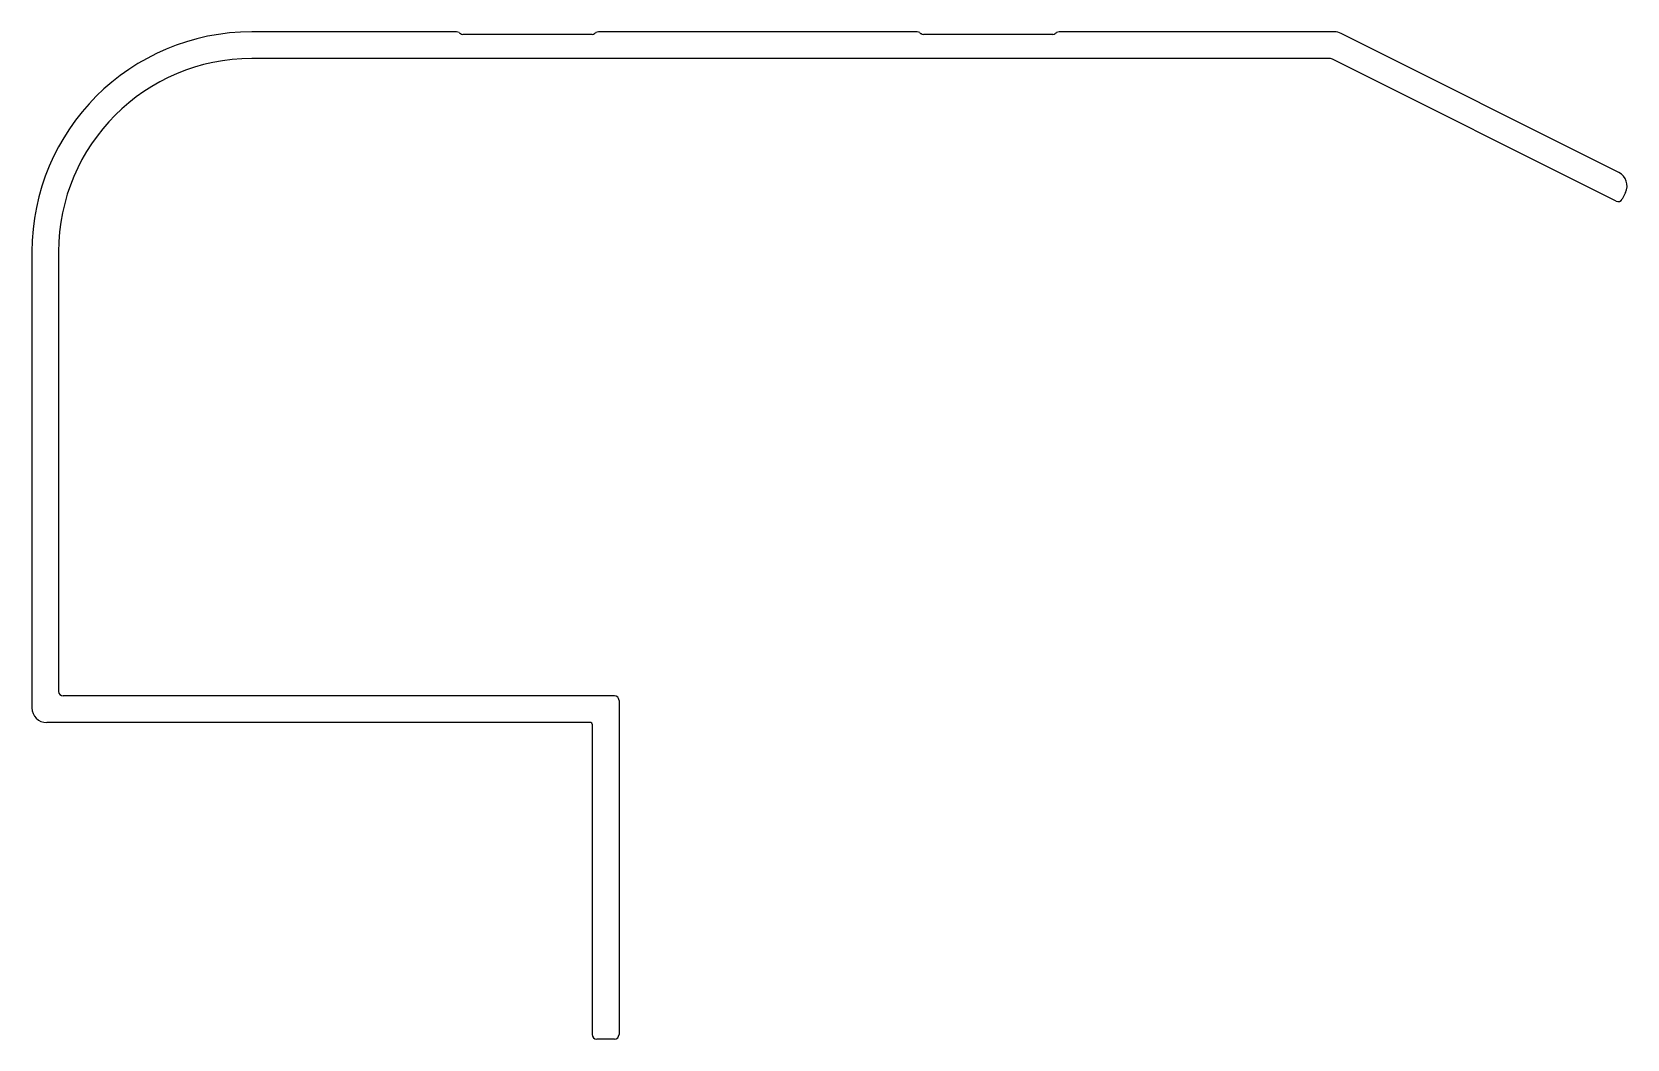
# Model space of a CAD drawing. Extents: x 3125 to 3232, y 1519 to 1587.
import ezdxf

# ---------------------------------------------------------------- set-up
doc = ezdxf.new("R2010")
doc.units = 0
doc.layers.get('0').update_dxf_attribs({"linetype": 'CONTINUOUS'})

msp = doc.modelspace()

# ---------------------------------------------------------------- linework, layer by layer
at = {"linetype": 'CONTINUOUS'}
for p, q in [((3153.55, 1586.89), (3139.78, 1586.89)), ((3153.72, 1586.83), (3153.81, 1586.77)), ((3162.67, 1586.72), (3153.98, 1586.72)), ((3162.93, 1586.83), (3162.84, 1586.77)), ((3184.54, 1586.89), (3163.1, 1586.89)), ((3184.71, 1586.83), (3184.79, 1586.77)), ((3193.66, 1586.72), (3184.97, 1586.72)), ((3193.92, 1586.83), (3193.83, 1586.77)), ((3212.61, 1586.89), (3194.09, 1586.89)), ((3231.75, 1577.41), (3213.06, 1586.78)), ((3212.35, 1585.09), (3139.78, 1585.09)), ((3231.57, 1575.49), (3212.48, 1585.05)), ((3232.2, 1576.07), (3231.97, 1575.62)), ((3124.98, 1572.09), (3124.98, 1541.39)), ((3126.78, 1572.09), (3126.78, 1542.49)), ((3164.18, 1542.19), (3127.08, 1542.19)), ((3164.48, 1541.89), (3164.48, 1519.39)), ((3162.58, 1540.39), (3125.98, 1540.39)), ((3162.68, 1540.29), (3162.68, 1519.39)), ((3164.18, 1519.09), (3162.98, 1519.09))]:
    msp.add_line(p, q, dxfattribs=at)
for centre, radius, start, end in [((3139.78, 1572.09), 14.8, 90, 180), ((3153.55, 1586.59), 0.3, 54.9629, 90), ((3153.98, 1587.02), 0.3, 234.9629, 270), ((3162.67, 1587.02), 0.3, 270, 305.0371), ((3163.1, 1586.59), 0.3, 90, 125.0371), ((3184.54, 1586.59), 0.3, 54.9629, 90), ((3184.97, 1587.02), 0.3, 234.9629, 270), ((3193.66, 1587.02), 0.3, 270, 305.0371), ((3194.09, 1586.59), 0.3, 90, 125.0371), ((3212.61, 1585.89), 1, 63.3805, 90), ((3139.78, 1572.09), 13, 90, 180), ((3212.35, 1584.79), 0.3, 63.3805, 90), ((3231.3, 1576.52), 1, 333.3805, 63.3805), ((3231.7, 1575.76), 0.3, 243.3805, 333.3805), ((3127.08, 1542.49), 0.3, 180, 270), ((3125.98, 1541.39), 1, 180, 270), ((3164.18, 1541.89), 0.3, 0, 90), ((3162.58, 1540.29), 0.1, 0, 90), ((3162.98, 1519.39), 0.3, 180, 270), ((3164.18, 1519.39), 0.3, 270, 0)]:
    msp.add_arc(centre, radius, start, end, dxfattribs=at)

doc.saveas('drawing.dxf')
